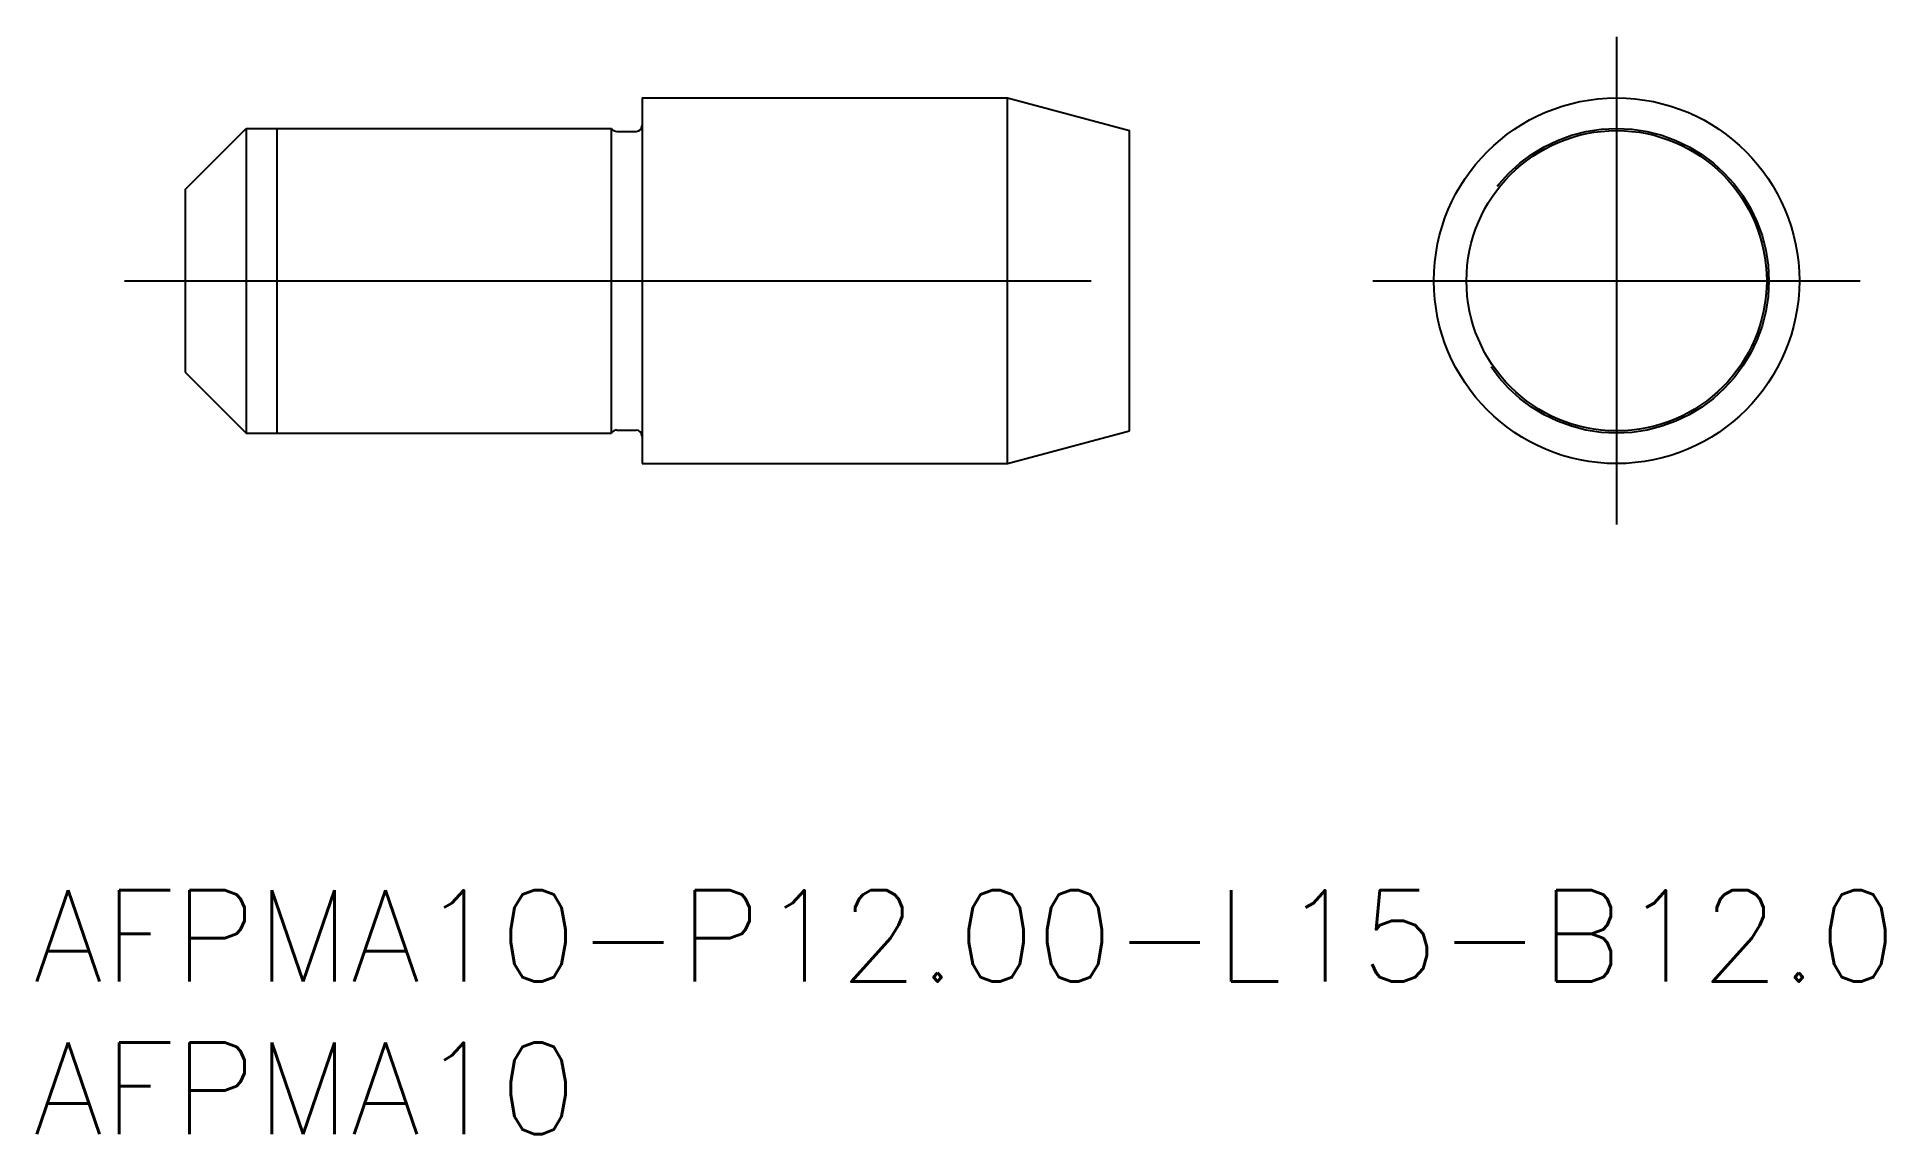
# Model space of a CAD drawing. Extents: x -51.9 to 8.8, y -28 to 8.
import ezdxf

# ---------------------------------------------------------------- set-up
doc = ezdxf.new("R2010")
doc.units = 0
doc.linetypes.add('CENTER', pattern=[50.8, 31.75, -6.35, 6.35, -6.35])
doc.linetypes.add('DASHED', pattern=[19.05, 12.7, -6.35])
doc.layers.get('0').update_dxf_attribs({"linetype": 'CONTINUOUS'})
doc.layers.add('CENTER', color=1, linetype='CONTINUOUS')
doc.styles.get("Standard").update_dxf_attribs({"font": 'txt.shx', "height": 3, "bigfont": 'bigfont.shx'})

msp = doc.modelspace()

# ---------------------------------------------------------------- linework, layer by layer
at = {"color": 7, "linetype": 'CONTINUOUS'}
for p, q in [((-32, 6), (-20, 6)), ((-32, 6), (-32, -6)), ((-20, -6), (-20, 6)), ((-20, 6), (-16, 4.928)), ((-47, 3), (-45, 5)), ((-45, 5), (-33, 5)), ((-45, 5), (-45, -5)), ((-44, 5), (-44, -5)), ((-33, -5), (-33, 5)), ((-32.827, 4.9), (-32.2, 4.9)), ((-16, -4.928), (-16, 4.928)), ((-47, 3), (-47, -3)), ((-47, -3), (-45, -5)), ((-45, -5), (-33, -5)), ((-32.827, -4.9), (-32.2, -4.9)), ((-20, -6), (-16, -4.928)), ((-32, -6), (-20, -6))]:
    msp.add_line(p, q, dxfattribs=at)
for radius in [6, 4.928]:
    msp.add_circle((0, 0), radius, dxfattribs=at)
at = {"color": 3, "linetype": 'DASHED'}
msp.add_circle((0, 0), 5, dxfattribs=at)
at = {"color": 7, "linetype": 'CONTINUOUS'}
for centre, start, end in [((-32.827, 5.1), 210, 270), ((-32.2, 5.1), 270, 0), ((-32.827, -5.1), 90, 150), ((-32.2, -5.1), 0, 90)]:
    msp.add_arc(centre, 0.2, start, end, dxfattribs=at)
at = {"layer": 'CENTER', "color": 1, "linetype": 'CENTER'}
for p, q in [((0, 8), (0, -8)), ((-49, 0), (-14, 0)), ((-8, 0), (8, 0))]:
    msp.add_line(p, q, dxfattribs=at)

# ---------------------------------------------------------------- texts
at = {"color": 7, "linetype": 'CONTINUOUS'}
for s, p in [('AFPMA10-P12.00-L15-B12.0', (-52, -23)), ('AFPMA10', (-52, -28))]:
    msp.add_text(s, height=3, dxfattribs=at).set_placement(p)

doc.saveas('drawing.dxf')
